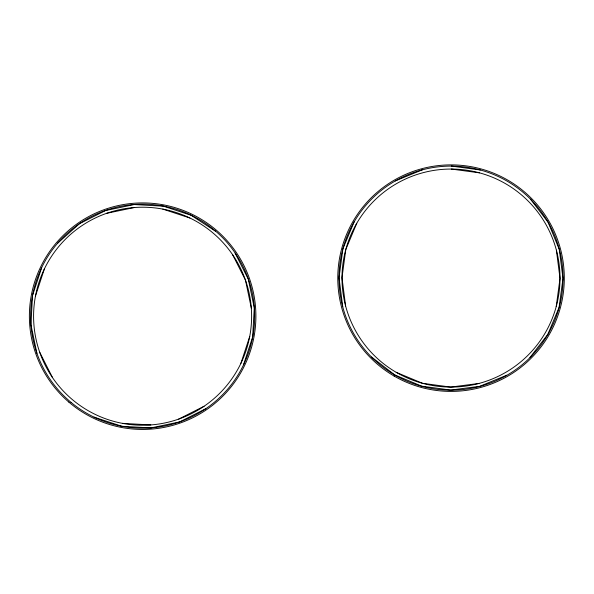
<?xml version="1.0" encoding="UTF-8"?>
<svg xmlns="http://www.w3.org/2000/svg" width="594" height="594" viewBox="0 0 594 594"><rect width="100%" height="100%" fill="white"/><g stroke="black" fill="none" stroke-linecap="round" stroke-linejoin="round"><path stroke-width="0.89" d="M556.214 306.601L560.016 278.4L556.385 250.171M41.669 267.686L32.544 295.463L30.918 324.651L36.91 353.267M35.477 296.012L44.357 268.978M240.845 363.476L249.725 336.434A109.014 109.014 0 0 0 106.541 213.35A109.014 109.014 0 0 0 71.532 398.893A109.014 109.014 0 0 0 249.725 336.434M243.525 364.761L252.65 336.991L254.277 307.796L248.285 279.18L235.098 253.089M354.18 221.785L342.916 248.76L339.011 277.732L342.738 306.734M356.756 223.285L345.79 249.539L341.988 277.747L345.619 305.969M529.959 357.499L547.824 334.363L559.095 307.38L562.993 278.408L559.266 249.413L548.158 222.364L530.435 199.116M57.67 243.221L79.462 223.723L105.554 210.536L134.17 204.551L163.357 206.17L191.134 215.295L215.607 231.296M178.66 419.104L204.054 406.266M205.732 408.724L179.64 421.911L151.025 427.903L121.837 426.277L94.06 417.151M395.3 180.918L422.341 169.81M506.712 375.23L479.662 386.338L450.668 390.065L421.695 386.159L394.713 374.896L371.577 357.024M106.541 213.35L134.393 207.521M478.905 383.457L450.675 387.088L422.475 383.286L396.213 372.319A109.014 109.014 0 0 1 396.777 183.501A109.014 109.014 0 0 1 560.016 278.4A109.014 109.014 0 0 1 396.213 372.319M122.386 423.351L150.802 424.933M451.336 166.075L480.316 169.981M451.329 169.06L479.536 172.854M162.808 209.103L189.842 217.983M232.64 254.767L245.478 280.168L251.307 308.019M39.716 352.287L52.562 377.68M394.75 375.029A112.051 112.051 0 0 0 563.082 278.452A112.051 112.051 0 0 0 395.277 180.955A112.051 112.051 0 0 0 394.75 375.029M394.141 376.076A113.261 113.261 0 0 0 564.3 278.452A113.261 113.261 0 0 0 394.676 179.9A113.261 113.261 0 0 0 394.141 376.076M68.83 402.086A113.261 113.261 0 0 0 253.942 337.147A113.261 113.261 0 0 0 105.145 209.303A113.261 113.261 0 0 0 68.83 402.086M71.005 402.338A112.051 112.051 0 0 0 253.074 335.135A112.051 112.051 0 0 0 103.839 211.063A112.051 112.051 0 0 0 71.005 402.338"/></g></svg>
